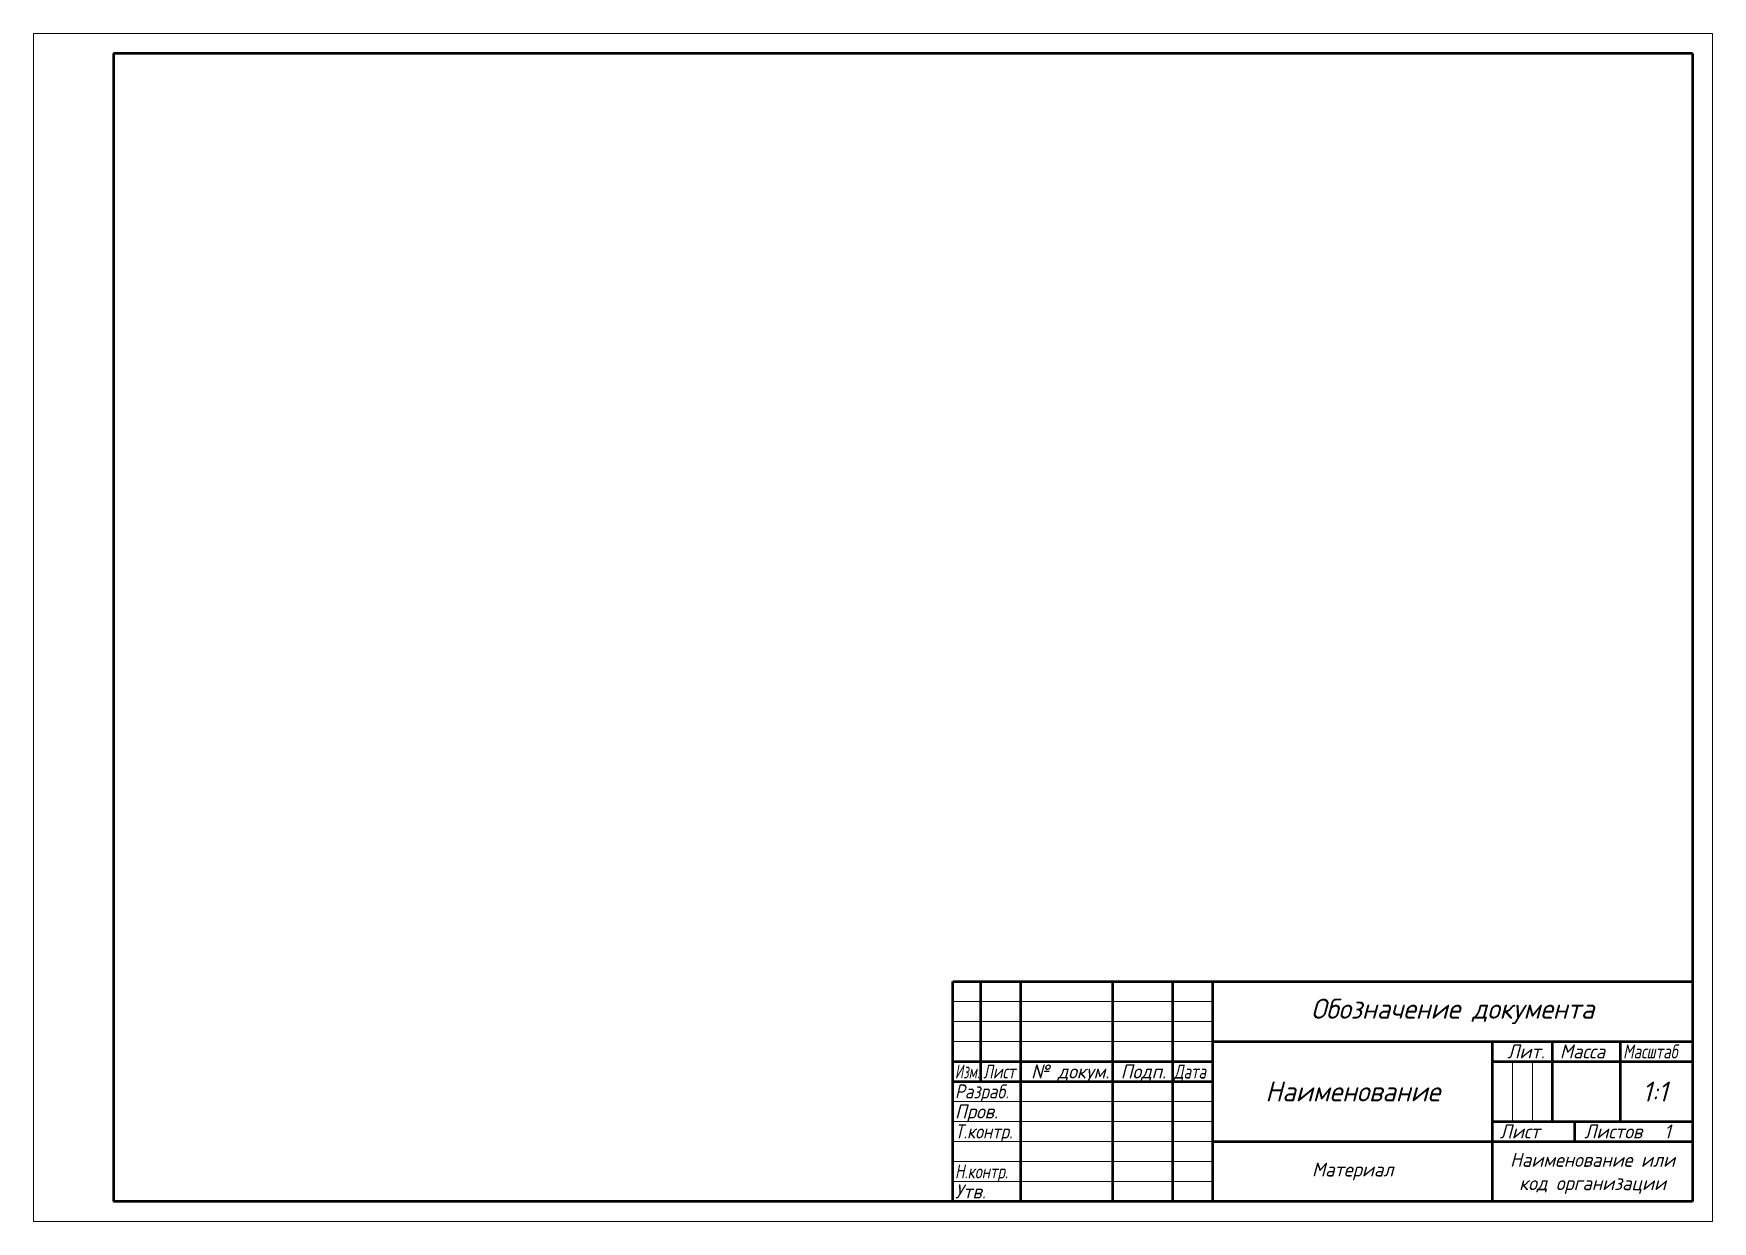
# Paper-space layout 'A3' of a CAD drawing. Header units: millimetres. Extents: x 0 to 420, y 0 to 297.
import ezdxf

# ---------------------------------------------------------------- set-up
doc = ezdxf.new("R2010")
doc.units = ezdxf.units.MM
doc.layers.add('границы', color=7, linetype='Continuous', lineweight=20, plot=False)
for name, color, linetype, lineweight in [('надписи', 7, 'Continuous', 20), ('основные', 7, 'Continuous', 50), ('тонкие', 7, 'Continuous', 20)]:
    doc.layers.add(name, color=color, linetype=linetype, lineweight=lineweight)
doc.styles.add('ГОСТ', font='GOST Common Italic.ttf')

psp = doc.layouts.new('A3')

# ---------------------------------------------------------------- linework, layer by layer
at = {"layer": 'границы'}
psp.add_lwpolyline([(0, 0), (420, 0), (420, 297), (0, 297)], close=True, dxfattribs=at)
at = {"layer": 'основные'}
for p, q in [((20, 292), (20, 5)), ((415, 292), (20, 292)), ((415, 292), (415, 5)), ((230, 5), (230, 60)), ((230, 60), (415, 60)), ((237, 35), (237, 60)), ((247, 5), (247, 60)), ((270, 5), (270, 60)), ((285, 5), (285, 60)), ((295, 5), (295, 60)), ((295, 45), (415, 45)), ((365, 5), (365, 45)), ((380, 25), (380, 45)), ((397, 25), (397, 45)), ((230, 40), (295, 40)), ((365, 40), (380, 40)), ((380, 40), (415, 40)), ((230, 35), (295, 35)), ((365, 25), (415, 25)), ((385.57, 20), (385.57, 25)), ((295, 20), (365, 20)), ((365, 20), (415, 20)), ((415, 5), (20, 5))]:
    psp.add_line(p, q, dxfattribs=at)
at = {"layer": 'тонкие'}
for p, q in [((230, 55), (295, 55)), ((230, 50), (295, 50)), ((230, 45), (295, 45)), ((369.96, 25), (369.96, 40)), ((374.98, 25), (374.98, 40)), ((230, 30), (295, 30)), ((230, 25), (295, 25)), ((230, 20), (295, 20)), ((230, 15), (295, 15)), ((230, 10), (295, 10))]:
    psp.add_line(p, q, dxfattribs=at)

# ---------------------------------------------------------------- texts
at = {"layer": 'надписи', "style": 'ГОСТ'}
for s, insert, char_height, width, attachment_point in [('Обозначение документа', (355, 52.5), 5, 120, 5), ('{\\W0.7;Изм.}', (230.5, 39.23), 3.5, 3, 1), ('Наименование', (330, 32.5), 5, 70, 5), ('Наименование или код организации', (390, 12), 3.5, 50, 5), ('Материал', (330, 12.5), 3.5, 70, 5)]:
    psp.add_mtext(s, dxfattribs=dict(at, insert=insert, char_height=char_height, width=width, attachment_point=attachment_point))
at = {"layer": 'надписи', "attachment_point": 1, "style": 'ГОСТ'}
for s, insert, char_height in [('Лит.', (368.66, 44.25), 3.5), ('Масса', (381.82, 44.25), 3.5), ('{\\W0.8;Масштаб}', (397.64, 44.25), 3.5), ('{\\W0.8;Лист}', (237.56, 39.23), 3.5), ('№ докум.', (249.55, 39.25), 3.5), ('Подп.', (271.97, 39.25), 3.5), ('{\\W0.8;Дата}', (285.27, 39.23), 3.5), ('{\\W0.9;Разраб.}', (230.5, 34.25), 3.5), ('1:1', (402.44, 34.97), 5), ('Пров.', (230.5, 29.25), 3.5), ('{\\W0.9;Т.контр.}', (230.5, 24.25), 3.5), ('Лист', (366.78, 24.25), 3.5), ('Листов', (387.92, 24.25), 3.5), ('1', (407.91, 24.23), 3.5), ('{\\W0.8;Н.контр.}', (230.5, 14.25), 3.5), ('Утв.', (230.5, 9.25), 3.5)]:
    psp.add_mtext(s, dxfattribs=dict(at, insert=insert, char_height=char_height))

doc.saveas('drawing.dxf')
